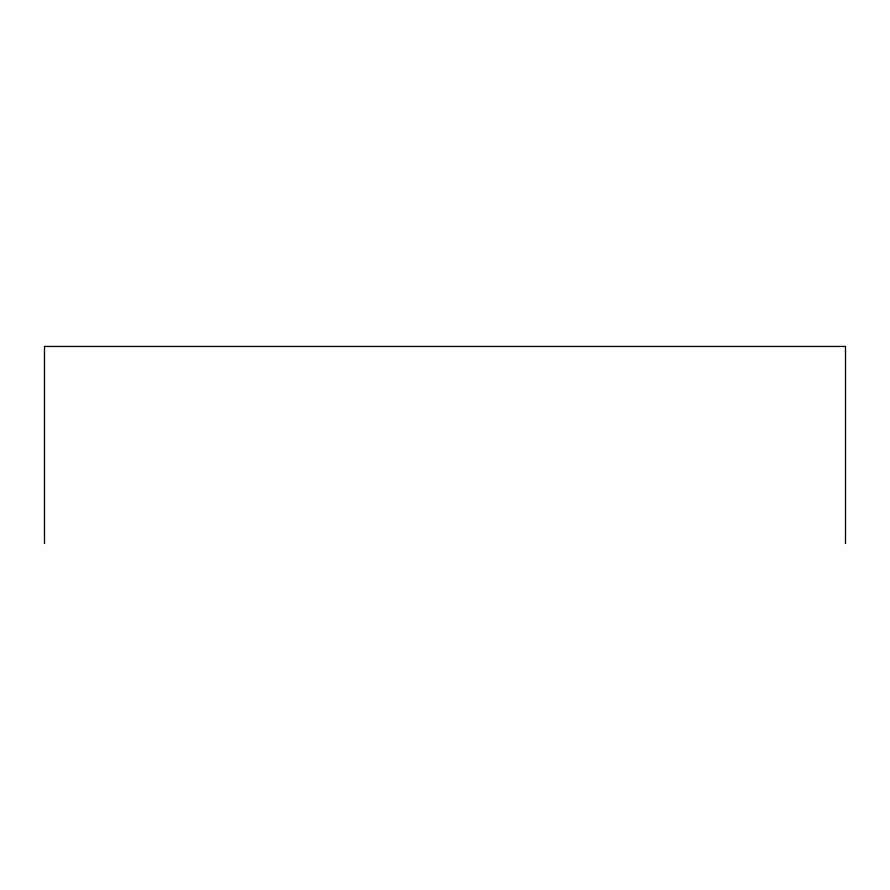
<?xml version="1.0" encoding="UTF-8"?>
<svg xmlns="http://www.w3.org/2000/svg" width="890" height="890" viewBox="0 0 890 890"><rect width="100%" height="100%" fill="white"/><g stroke="black" fill="none" stroke-linecap="round" stroke-linejoin="round"><path stroke-width="1.33" d="M845.5 543.556L845.5 346.444L44.5 346.444L44.5 543.556"/></g></svg>
